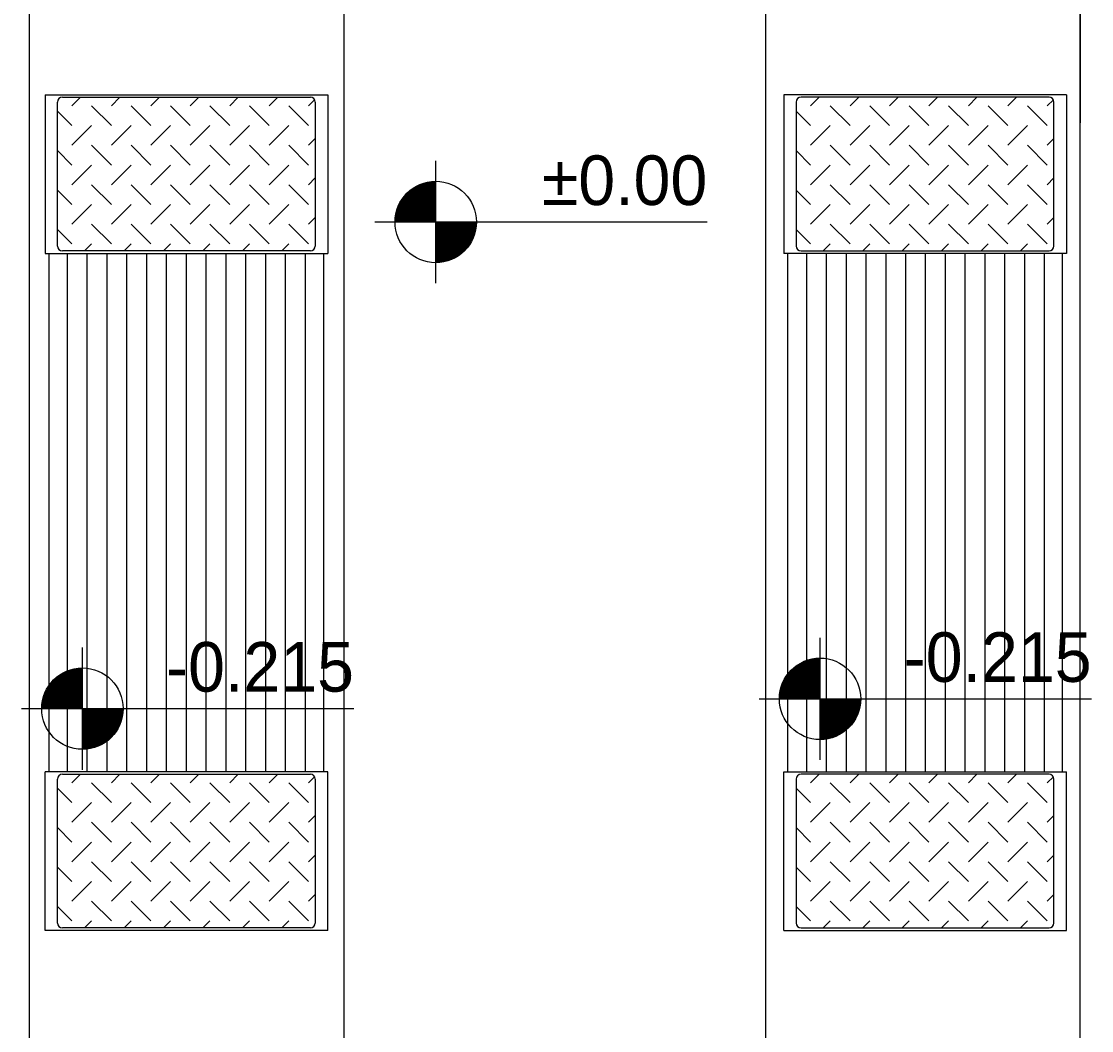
# Model space of a CAD drawing. Extents: x -1417 to 34975, y -245 to 8298.
# Drawn here: x 2232.8 to 2448.7, y 645.6 to 849 of the extents above; entities that cross this region are included whole.
import ezdxf
from ezdxf.enums import TextEntityAlignment as Align

# ---------------------------------------------------------------- set-up
doc = ezdxf.new("R2010")
doc.units = 0
doc.layers.get('0').update_dxf_attribs({"color": 9, "lineweight": 9})
doc.layers.add('A_Tech_1-50', color=201, linetype='Continuous', lineweight=9)
doc.layers.add('B_Ekipman_Zemin', color=155, linetype='Continuous', lineweight=9)
doc.styles.add('HAS100', font='GOTHIC.TTF', dxfattribs={"height": 200})

# ---------------------------------------------------------------- blocks, each defined once
blk = doc.blocks.new('4800makaslift')
for p, q in [((14215.7, 12239.6), (14215.7, 7239.6)), ((14850.7, 12239.6), (14850.7, 7239.6)), ((15700.7, 12239.6), (15700.7, 7239.6)), ((16335.7, 12239.6), (16335.7, 10600.3)), ((16335.7, 7239.6), (16335.7, 12239.6))]:
    blk.add_line(p, q)
blk = doc.blocks.new('plus')
h = blk.add_hatch()
h.set_pattern_fill('DIAPLATE', color=256, scale=900, angle=315, style=0)
h.set_pattern_definition([(315, (53255.65, 6092.743), (79.5495, 1e-13), [56.25, -56.25]), (45, (53295.43, 6092.743), (-9e-14, 79.5495), [56.25, -56.25])])
h.paths.add_polyline_path([(53265.7, 6092.7, 0.41711), (53255.7, 6082.6), (53255.7, 5792.6, 0.411323), (53265.7, 5782.7), (53765.7, 5782.7, 0.414214), (53775.7, 5792.7), (53775.7, 6082.7, 0.414214), (53765.7, 6092.7)])
h = blk.add_hatch()
h.set_pattern_fill('DIAPLATE', color=256, scale=900, angle=315, style=0)
h.set_pattern_definition([(315, (54745.65, 6092.743), (79.5495, 1e-13), [56.25, -56.25]), (45, (54785.427, 6092.743), (-9e-14, 79.5495), [56.25, -56.25])])
h.paths.add_polyline_path([(54755.7, 6092.7, 0.414214), (54745.7, 6082.7), (54745.7, 5792.7, 0.414214), (54755.7, 5782.7), (55255.7, 5782.7, 0.41711), (55265.7, 5792.8), (55265.7, 6082.8, 0.411323), (55255.7, 6092.7)])
h = blk.add_hatch()
h.set_pattern_fill('DIAPLATE', color=256, scale=900, angle=315, style=0)
h.set_pattern_definition([(315, (53255.65, 4727.74), (79.5495, 1e-13), [56.25, -56.25]), (45, (53295.43, 4727.74), (-9e-14, 79.5495), [56.25, -56.25])])
h.paths.add_polyline_path([(53765.7, 4417.7, 0.414214), (53775.7, 4427.7), (53775.7, 4717.7, 0.414214), (53765.7, 4727.7), (53265.7, 4727.7, 0.41711), (53255.7, 4717.6), (53255.7, 4427.6, 0.411323), (53265.7, 4417.7)])
h = blk.add_hatch()
h.set_pattern_fill('DIAPLATE', color=256, scale=900, angle=315, style=0)
h.set_pattern_definition([(315, (54745.65, 4727.74), (79.5495, 1e-13), [56.25, -56.25]), (45, (54785.427, 4727.74), (-9e-14, 79.5495), [56.25, -56.25])])
h.paths.add_polyline_path([(55255.7, 4417.7, 0.41711), (55265.7, 4427.8), (55265.7, 4717.8, 0.411323), (55255.7, 4727.7), (54755.7, 4727.7, 0.414214), (54745.7, 4717.7), (54745.7, 4427.7, 0.414214), (54755.7, 4417.7)])
for p, q in [((53230.7, 6097.7), (53230.7, 5777.7)), ((53230.7, 6097.7), (53800.7, 6097.7)), ((53265.7, 6092.7), (53765.7, 6092.7)), ((53800.7, 6097.7), (53800.7, 5777.7)), ((54720.7, 6097.7), (54720.7, 5777.7)), ((55290.7, 6097.7), (54720.7, 6097.7)), ((55255.7, 6092.7), (54755.7, 6092.7)), ((55290.7, 6097.7), (55290.7, 5777.7)), ((53255.7, 5792.7), (53255.7, 6082.7)), ((53775.7, 6082.7), (53775.7, 5792.7)), ((54745.7, 6082.7), (54745.7, 5792.7)), ((55265.7, 5792.7), (55265.7, 6082.7)), ((53230.7, 5777.7), (53800.7, 5777.7)), ((53238.7, 4732.7), (53238.7, 5777.7)), ((53765.7, 5782.7), (53265.7, 5782.7)), ((53275.1, 5777.7), (53275.1, 4732.7)), ((53315.1, 5777.7), (53315.1, 4732.7)), ((53355.1, 5777.7), (53355.1, 4732.7)), ((53395.1, 5777.7), (53395.1, 4732.7)), ((53435.1, 5777.7), (53435.1, 4732.7)), ((53475.1, 5777.7), (53475.1, 4732.7)), ((53515.1, 5777.7), (53515.1, 4732.7)), ((53555.1, 5777.7), (53555.1, 4732.7)), ((53595.1, 5777.7), (53595.1, 4732.7)), ((53635.1, 5777.7), (53635.1, 4732.7)), ((53675.1, 5777.7), (53675.1, 4732.7)), ((53715.1, 5777.7), (53715.1, 4732.7)), ((53755.1, 5777.7), (53755.1, 4732.7)), ((53792.7, 4732.7), (53792.7, 5777.7)), ((55290.7, 5777.7), (54720.7, 5777.7)), ((54728.7, 4732.7), (54728.7, 5777.7)), ((54755.7, 5782.7), (55255.7, 5782.7)), ((54766.2, 5777.7), (54766.2, 4732.7)), ((54806.2, 5777.7), (54806.2, 4732.7)), ((54846.2, 5777.7), (54846.2, 4732.7)), ((54886.2, 5777.7), (54886.2, 4732.7)), ((54926.2, 5777.7), (54926.2, 4732.7)), ((54966.2, 5777.7), (54966.2, 4732.7)), ((55006.2, 5777.7), (55006.2, 4732.7)), ((55046.2, 5777.7), (55046.2, 4732.7)), ((55086.2, 5777.7), (55086.2, 4732.7)), ((55126.2, 5777.7), (55126.2, 4732.7)), ((55166.2, 5777.7), (55166.2, 4732.7)), ((55206.2, 5777.7), (55206.2, 4732.7)), ((55246.2, 5777.7), (55246.2, 4732.7)), ((55282.7, 4732.7), (55282.7, 5777.7)), ((53230.7, 4412.7), (53230.7, 4732.7)), ((53800.7, 4732.7), (53230.7, 4732.7)), ((53265.7, 4727.7), (53765.7, 4727.7)), ((53800.7, 4412.7), (53800.7, 4732.7)), ((54720.7, 4412.7), (54720.7, 4732.7)), ((54720.7, 4732.7), (55290.7, 4732.7)), ((55255.7, 4727.7), (54755.7, 4727.7)), ((55290.7, 4412.7), (55290.7, 4732.7)), ((53255.7, 4427.7), (53255.7, 4717.7)), ((53775.7, 4717.7), (53775.7, 4427.7)), ((54745.7, 4717.7), (54745.7, 4427.7)), ((55265.7, 4427.7), (55265.7, 4717.7)), ((53800.7, 4412.7), (53230.7, 4412.7)), ((53765.7, 4417.7), (53265.7, 4417.7)), ((54720.7, 4412.7), (55290.7, 4412.7)), ((54755.7, 4417.7), (55255.7, 4417.7))]:
    blk.add_line(p, q)
for centre, start, end in [((53265.7, 6082.7), 90, 180), ((53765.7, 6082.7), 360, 90), ((54755.7, 6082.7), 90, 180), ((55255.7, 6082.7), 0, 90), ((53265.7, 5792.7), 180, 270), ((53765.7, 5792.7), 270, 360), ((54755.7, 5792.7), 180, 270), ((55255.7, 5792.7), 270, 0), ((53265.7, 4717.7), 90, 180), ((53765.7, 4717.7), 360, 90), ((54755.7, 4717.7), 90, 180), ((55255.7, 4717.7), 0, 90), ((53265.7, 4427.7), 180, 270), ((53765.7, 4427.7), 270, 360), ((54755.7, 4427.7), 180, 270), ((55255.7, 4427.7), 270, 0)]:
    blk.add_arc(centre, 10, start, end)
blk = doc.blocks.new('*U566')
for p, q in [((0, -123.2), (0, 123.2)), ((-123.2, 0), (547.7, 0))]:
    blk.add_line(p, q)
at = {"const_width": 82.1}
for points in [[(0, 41.1, 0.414214), (-41.1, 0, 0.414214)], [(0, -41.1, 0.414214), (41.1, 0, 0.414214)]]:
    blk.add_lwpolyline(points, format="xyb", dxfattribs=at)
blk.add_circle((0, 0), 82.1)
at = {"style": 'HAS100'}
for tag, p in [('%%P0.00', (547.7, 34.2)), ('-0.07', (531.9, -125.4))]:
    blk.add_attdef(tag, text='', height=100, dxfattribs=at).set_placement(p, align=Align.RIGHT)

msp = doc.modelspace()

# ---------------------------------------------------------------- block references
at = {"layer": 'A_Tech_1-50'}
ref = msp.add_blockref('*U566', (2316.42, 808.6), dxfattribs=dict(at, xscale=0.1, yscale=0.1, zscale=0.1))
ref.add_attrib('%%P0.00', '%%P0.00', dxfattribs={"layer": '0', "height": 10, "style": 'HAS100'}).set_placement((2371.19, 812.02), align=Align.RIGHT)
ref = msp.add_blockref('*U566', (2393.94, 712.46), dxfattribs=dict(at, xscale=0.1, yscale=0.1, zscale=0.1))
ref.add_attrib('%%P0.00', '-0.215', dxfattribs={"layer": '0', "height": 10, "style": 'HAS100'}).set_placement((2448.71, 715.88), align=Align.RIGHT)
ref = msp.add_blockref('*U566', (2245.15, 710.49), dxfattribs=dict(at, xscale=0.1, yscale=0.1, zscale=0.1))
ref.add_attrib('%%P0.00', '-0.215', dxfattribs={"layer": '0', "height": 10, "style": 'HAS100'}).set_placement((2299.92, 713.91), align=Align.RIGHT)
at = {"layer": 'B_Ekipman_Zemin', "xscale": 0.1, "yscale": 0.1, "zscale": 0.1}
for name, p in [('4800makaslift', (812.83, -231.46)), ('plus', (-3085.45, 224.49))]:
    msp.add_blockref(name, p, dxfattribs=at)

doc.saveas('drawing.dxf')
